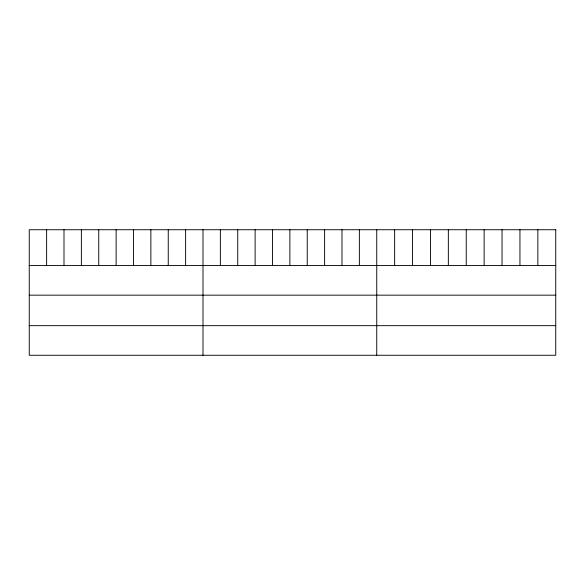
<?xml version="1.0" encoding="UTF-8"?>
<svg xmlns="http://www.w3.org/2000/svg" width="585" height="585" viewBox="0 0 585 585"><rect width="100%" height="100%" fill="white"/><g stroke="black" fill="none" stroke-linecap="round" stroke-linejoin="round"><path stroke-width="0.88" d="M29.25 265.568L555.75 265.568M29.25 295.162L555.75 295.162M29.25 325.662L555.75 325.662M537.849 229.737L537.849 265.568M519.948 229.737L519.948 265.568M502.047 229.737L502.047 265.568M484.146 229.737L484.146 265.568M466.245 229.737L466.245 265.568M448.344 229.737L448.344 265.568M430.443 229.737L430.443 265.568M412.542 229.737L412.542 265.568M394.641 229.737L394.641 265.568M376.74 229.737L376.74 355.263M359.365 229.737L359.365 265.568M341.991 229.737L341.991 265.568M324.616 229.737L324.616 265.568M307.242 229.737L307.242 265.568M289.867 229.737L289.867 265.568M272.493 229.737L272.493 265.568M255.118 229.737L255.118 265.568M237.744 229.737L237.744 265.568M220.369 229.737L220.369 265.568M202.995 229.737L202.995 355.263M185.62 229.737L185.62 265.568M168.246 229.737L168.246 265.568M150.871 229.737L150.871 265.568M133.497 229.737L133.497 265.568M116.123 229.737L116.123 265.568M98.748 229.737L98.748 265.568M81.373 229.737L81.373 265.568M63.999 229.737L63.999 265.568M46.624 229.737L46.624 265.568M555.75 229.737L29.25 229.737L29.25 355.263L555.75 355.263L555.75 229.737"/></g></svg>
